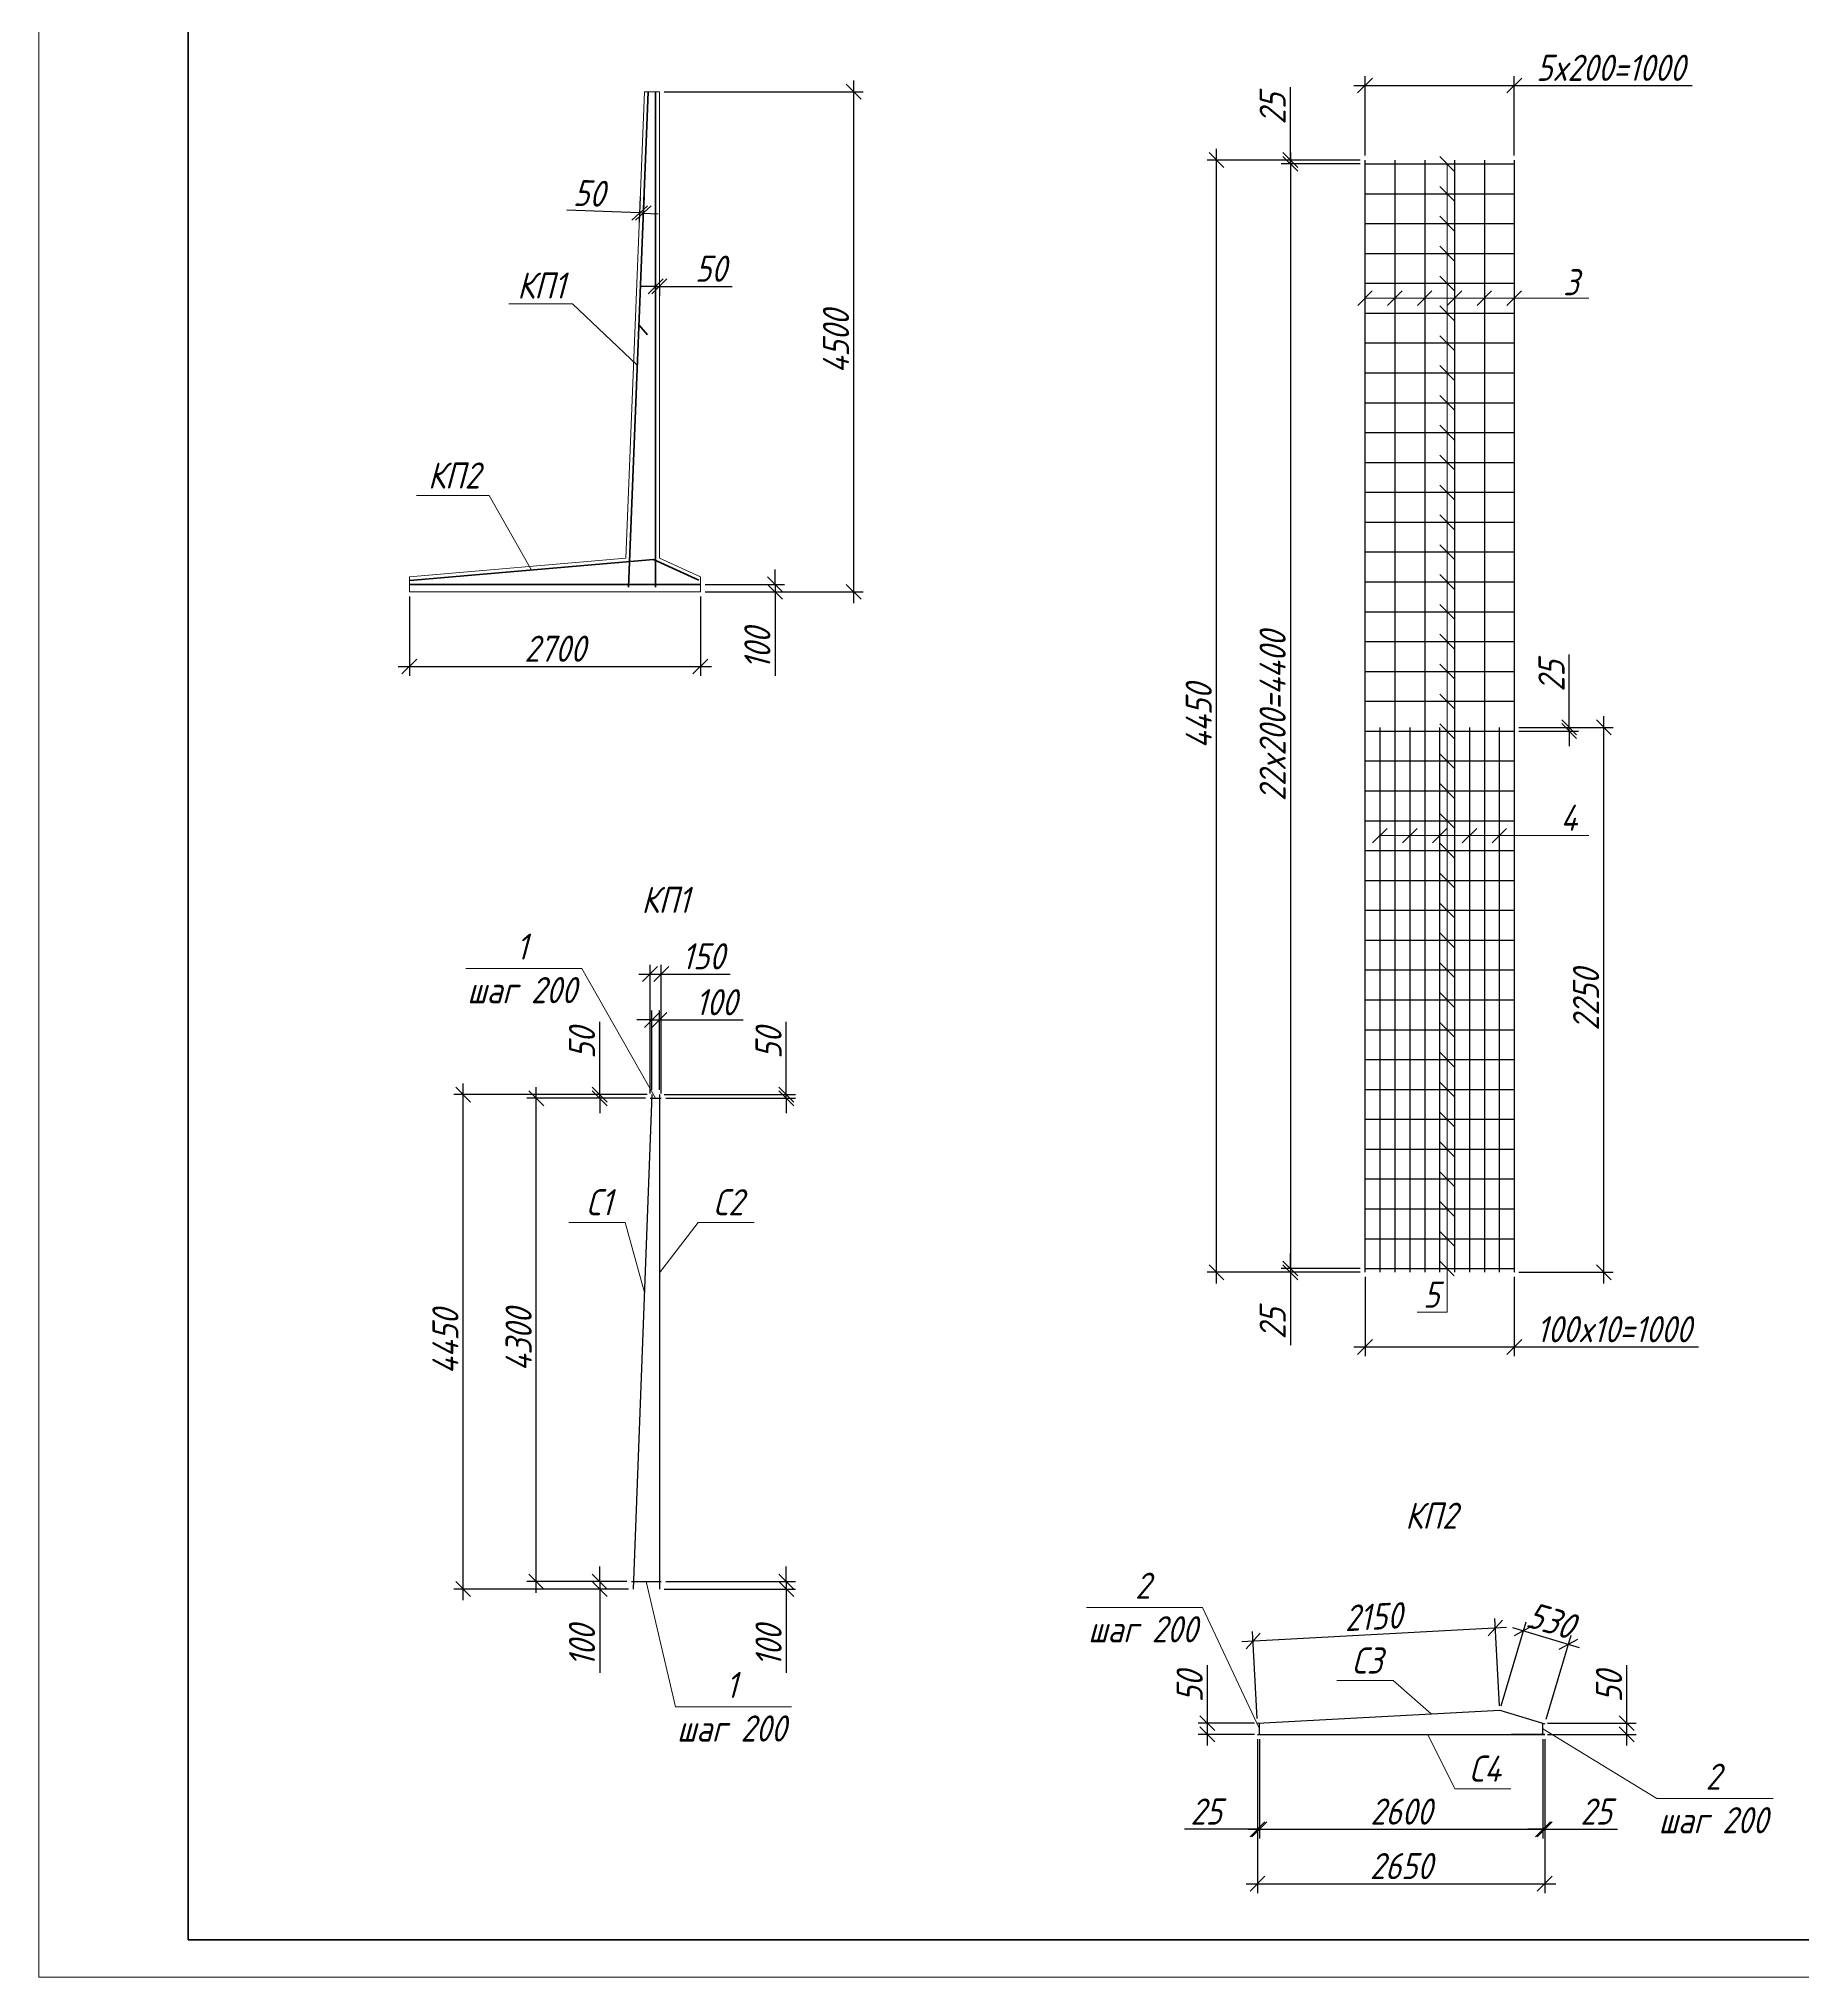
# Model space of a CAD drawing. Header units: millimetres. Extents: x -1004 to 900128, y -352756 to 107728.
# Drawn here: x 610364 to 633996, y -100900 to -74929 of the extents above; entities that cross this region are included whole.
import ezdxf

# ---------------------------------------------------------------- set-up
doc = ezdxf.new("R2010")
doc.units = ezdxf.units.MM
for name, color, linetype, lineweight in [('basic', 95, 'Continuous', 30), ('frame', 173, 'Continuous', 40), ('size', 45, 'Continuous', 20), ('text', 13, 'Continuous', 20), ('thick', 42, 'Continuous', 35), ('thin', 153, 'Continuous', 18)]:
    doc.layers.add(name, color=color, linetype=linetype, lineweight=lineweight)
doc.styles.add('Structures', font='isocpeur.ttf', dxfattribs={"width": 0.85, "oblique": 15})
doc.dimstyles.new('structures 3.5', dxfattribs={"dimtxt": 3.5, "dimasz": 2, "dimexe": 1.25, "dimexo": 0.625, "dimtad": 1, "dimtxsty": 'Structures', "dimblk": 'OBLIQUE', "dimcen": 2.5, "dimdle": 1.5, "dimadec": 0, "dimazin": 0, "dimtfac": 1, "dimtmove": 0, "dimatfit": 3, "dimfxl": 1, "dimarcsym": 0})
doc.dimstyles.new('structures 3.5 50', dxfattribs={"dimtxt": 3.5, "dimasz": 2, "dimexe": 1.25, "dimexo": 0.625, "dimtad": 1, "dimlfac": 0.5, "dimtxsty": 'Structures', "dimblk": 'OBLIQUE', "dimcen": 2.5, "dimdle": 1.5, "dimadec": 0, "dimazin": 0, "dimtfac": 1, "dimtmove": 0, "dimatfit": 3, "dimfxl": 1, "dimarcsym": 0})

# ---------------------------------------------------------------- blocks, each defined once
blk = doc.blocks.new('_Oblique')
at = {"color": 0, "linetype": 'ByBlock', "lineweight": -2}
blk.add_line((-0.5, -0.5), (0.5, 0.5), dxfattribs=at)
blk = doc.blocks.new('*D1326')
at = {"layer": 'Defpoints', "color": 0, "transparency": 16777216}
for p in [(615331, -82339), (619231, -82339), (619231, -83339)]:
    blk.add_point(p, dxfattribs=at)
at = {"layer": 'size', "color": 0, "lineweight": -2, "transparency": 16777216}
for p, q in [((615331, -82401), (615331, -83464)), ((619231, -82401), (619231, -83464)), ((615181, -83339), (619381, -83339))]:
    blk.add_line(p, q, dxfattribs=at)
at = {"layer": 'size', "color": 0, "lineweight": -2, "transparency": 16777216, "xscale": 200, "yscale": 200, "zscale": 200, "rotation": 180}
blk.add_blockref('_Oblique', (615331, -83339), dxfattribs=at)
at = {"layer": 'size', "color": 0, "lineweight": -2, "transparency": 16777216, "xscale": 200, "yscale": 200, "zscale": 200}
blk.add_blockref('_Oblique', (619231, -83339), dxfattribs=at)
at = {"layer": 'size', "color": 0, "transparency": 16777216, "insert": (617281, -83101), "char_height": 350, "attachment_point": 5, "style": 'Structures'}
blk.add_mtext('2700', dxfattribs=at)
blk = doc.blocks.new('*D1327')
at = {"layer": 'Defpoints', "color": 0, "transparency": 16777216}
for p in [(618427, -76987), (618477, -76989), (618416, -77263)]:
    blk.add_point(p, dxfattribs=at)
at = {"layer": 'size', "color": 0, "lineweight": -2, "transparency": 16777216}
for p, q in [((618425, -77049), (618411, -77388)), ((618475, -77051), (618461, -77390)), ((618416, -77263), (617441, -77224)), ((618466, -77265), (618416, -77263)), ((618466, -77265), (618666, -77273))]:
    blk.add_line(p, q, dxfattribs=at)
at = {"layer": 'size', "color": 0, "lineweight": -2, "transparency": 16777216, "xscale": 200, "yscale": 200, "zscale": 200}
for p, rotation in [((618416, -77263), 357.7093899573595), ((618466, -77265), 177.7093899573595)]:
    blk.add_blockref('_Oblique', p, dxfattribs=dict(at, rotation=rotation))
at = {"layer": 'size', "color": 0, "transparency": 16777216, "insert": (617738, -76999), "char_height": 350, "attachment_point": 5, "rotation": 357.7094, "style": 'Structures'}
blk.add_mtext('50', dxfattribs=at)
blk = doc.blocks.new('*D1328')
at = {"layer": 'Defpoints', "color": 0, "transparency": 16777216}
for p in [(619231, -82239), (619231, -82339), (620231, -82339)]:
    blk.add_point(p, dxfattribs=at)
at = {"layer": 'size', "color": 0, "lineweight": -2, "transparency": 16777216}
for p, q in [((620231, -82239), (620231, -82039)), ((619294, -82239), (620356, -82239)), ((620231, -82239), (620231, -82339)), ((619294, -82339), (620356, -82339)), ((620231, -82339), (620231, -83463))]:
    blk.add_line(p, q, dxfattribs=at)
at = {"layer": 'size', "color": 0, "lineweight": -2, "transparency": 16777216, "xscale": 200, "yscale": 200, "zscale": 200}
for p, rotation in [((620231, -82239), 270), ((620231, -82339), 90)]:
    blk.add_blockref('_Oblique', p, dxfattribs=dict(at, rotation=rotation))
at = {"layer": 'size', "color": 0, "transparency": 16777216, "insert": (619994, -83101), "char_height": 350, "attachment_point": 5, "rotation": 90, "style": 'Structures'}
blk.add_mtext('100', dxfattribs=at)
blk = doc.blocks.new('*D1329')
at = {"layer": 'Defpoints', "color": 0, "transparency": 16777216}
for p in [(618681, -75639), (621285, -75639), (619231, -82339)]:
    blk.add_point(p, dxfattribs=at)
at = {"layer": 'size', "color": 0, "lineweight": -2, "transparency": 16777216}
for p, q in [((621285, -82489), (621285, -75489)), ((618744, -75639), (621410, -75639)), ((619294, -82339), (621410, -82339))]:
    blk.add_line(p, q, dxfattribs=at)
at = {"layer": 'size', "color": 0, "lineweight": -2, "transparency": 16777216, "xscale": 200, "yscale": 200, "zscale": 200}
for p, rotation in [((621285, -75639), 90), ((621285, -82339), 270)]:
    blk.add_blockref('_Oblique', p, dxfattribs=dict(at, rotation=rotation))
at = {"layer": 'size', "color": 0, "transparency": 16777216, "insert": (621048, -78989), "char_height": 350, "attachment_point": 5, "rotation": 90, "style": 'Structures'}
blk.add_mtext('4500', dxfattribs=at)
blk = doc.blocks.new('*D1330')
at = {"layer": 'Defpoints', "color": 0, "transparency": 16777216}
for p in [(618631, -78171), (618681, -78171), (618681, -78247)]:
    blk.add_point(p, dxfattribs=at)
at = {"layer": 'size', "color": 0, "lineweight": -2, "transparency": 16777216}
for p, q in [((618631, -78247), (618431, -78247)), ((618631, -78234), (618631, -78372)), ((618631, -78247), (618681, -78247)), ((618681, -78234), (618681, -78372)), ((618681, -78247), (619657, -78247))]:
    blk.add_line(p, q, dxfattribs=at)
at = {"layer": 'size', "color": 0, "lineweight": -2, "transparency": 16777216, "xscale": 200, "yscale": 200, "zscale": 200}
blk.add_blockref('_Oblique', (618631, -78247), dxfattribs=at)
at = {"layer": 'size', "color": 0, "lineweight": -2, "transparency": 16777216, "xscale": 200, "yscale": 200, "zscale": 200, "rotation": 180}
blk.add_blockref('_Oblique', (618681, -78247), dxfattribs=at)
at = {"layer": 'size', "color": 0, "transparency": 16777216, "insert": (619369, -78010), "char_height": 350, "attachment_point": 5, "style": 'Structures'}
blk.add_mtext('50', dxfattribs=at)
blk = doc.blocks.new('*D1335')
at = {"layer": 'Defpoints', "color": 0, "transparency": 16777216}
for p in [(618706, -87460), (618556, -89124), (618706, -89124)]:
    blk.add_point(p, dxfattribs=at)
at = {"layer": 'size', "color": 0, "lineweight": -2, "transparency": 16777216}
for p, q in [((618406, -87460), (618706, -87460)), ((618556, -89062), (618556, -87335)), ((618706, -89062), (618706, -87335)), ((618706, -87460), (619631, -87460))]:
    blk.add_line(p, q, dxfattribs=at)
at = {"layer": 'size', "color": 0, "lineweight": -2, "transparency": 16777216, "xscale": 200, "yscale": 200, "zscale": 200, "rotation": 180}
blk.add_blockref('_Oblique', (618556, -87460), dxfattribs=at)
at = {"layer": 'size', "color": 0, "lineweight": -2, "transparency": 16777216, "xscale": 200, "yscale": 200, "zscale": 200}
blk.add_blockref('_Oblique', (618706, -87460), dxfattribs=at)
at = {"layer": 'size', "color": 0, "transparency": 16777216, "insert": (619268, -87222), "char_height": 350, "attachment_point": 5, "style": 'Structures'}
blk.add_mtext('150', dxfattribs=at)
blk = doc.blocks.new('*D1336')
at = {"layer": 'Defpoints', "color": 0, "transparency": 16777216}
for p in [(617881, -89074), (618581, -89074), (618556, -89124)]:
    blk.add_point(p, dxfattribs=at)
at = {"layer": 'size', "color": 0, "lineweight": -2, "transparency": 16777216}
for p, q in [((617881, -89074), (617881, -88099)), ((618519, -89074), (617756, -89074)), ((617881, -89124), (617881, -89074)), ((618494, -89124), (617756, -89124)), ((617881, -89124), (617881, -89324))]:
    blk.add_line(p, q, dxfattribs=at)
at = {"layer": 'size', "color": 0, "lineweight": -2, "transparency": 16777216, "xscale": 200, "yscale": 200, "zscale": 200}
for p, rotation in [((617881, -89074), 270), ((617881, -89124), 90)]:
    blk.add_blockref('_Oblique', p, dxfattribs=dict(at, rotation=rotation))
at = {"layer": 'size', "color": 0, "transparency": 16777216, "insert": (617644, -88387), "char_height": 350, "attachment_point": 5, "rotation": 90, "style": 'Structures'}
blk.add_mtext('50', dxfattribs=at)
blk = doc.blocks.new('*D1337')
at = {"layer": 'Defpoints', "color": 0, "transparency": 16777216}
for p in [(618681, -89074), (620381, -89074), (618706, -89124)]:
    blk.add_point(p, dxfattribs=at)
at = {"layer": 'size', "color": 0, "lineweight": -2, "transparency": 16777216}
for p, q in [((620381, -89074), (620381, -88099)), ((618744, -89074), (620506, -89074)), ((620381, -89124), (620381, -89074)), ((618769, -89124), (620506, -89124)), ((620381, -89124), (620381, -89324))]:
    blk.add_line(p, q, dxfattribs=at)
at = {"layer": 'size', "color": 0, "lineweight": -2, "transparency": 16777216, "xscale": 200, "yscale": 200, "zscale": 200}
for p, rotation in [((620381, -89074), 270), ((620381, -89124), 90)]:
    blk.add_blockref('_Oblique', p, dxfattribs=dict(at, rotation=rotation))
at = {"layer": 'size', "color": 0, "transparency": 16777216, "insert": (620144, -88387), "char_height": 350, "attachment_point": 5, "rotation": 90, "style": 'Structures'}
blk.add_mtext('50', dxfattribs=at)
blk = doc.blocks.new('*D1338')
at = {"layer": 'Defpoints', "color": 0, "transparency": 16777216}
for p in [(618681, -88074), (618581, -89074), (618681, -89074)]:
    blk.add_point(p, dxfattribs=at)
at = {"layer": 'size', "color": 0, "lineweight": -2, "transparency": 16777216}
for p, q in [((618581, -89012), (618581, -87949)), ((618681, -89012), (618681, -87949)), ((618581, -88074), (618381, -88074)), ((618581, -88074), (618681, -88074)), ((618681, -88074), (619806, -88074))]:
    blk.add_line(p, q, dxfattribs=at)
at = {"layer": 'size', "color": 0, "lineweight": -2, "transparency": 16777216, "xscale": 200, "yscale": 200, "zscale": 200}
blk.add_blockref('_Oblique', (618581, -88074), dxfattribs=at)
at = {"layer": 'size', "color": 0, "lineweight": -2, "transparency": 16777216, "xscale": 200, "yscale": 200, "zscale": 200, "rotation": 180}
blk.add_blockref('_Oblique', (618681, -88074), dxfattribs=at)
at = {"layer": 'size', "color": 0, "transparency": 16777216, "insert": (619443, -87837), "char_height": 350, "attachment_point": 5, "style": 'Structures'}
blk.add_mtext('100', dxfattribs=at)
blk = doc.blocks.new('*D1339')
at = {"layer": 'Defpoints', "color": 0, "transparency": 16777216}
for p in [(617881, -95699), (618306, -95599), (618331, -95699)]:
    blk.add_point(p, dxfattribs=at)
at = {"layer": 'size', "color": 0, "lineweight": -2, "transparency": 16777216}
for p, q in [((617881, -95599), (617881, -95399)), ((618244, -95599), (617756, -95599)), ((618269, -95699), (617756, -95699)), ((617881, -95599), (617881, -95699)), ((617881, -95699), (617881, -96824))]:
    blk.add_line(p, q, dxfattribs=at)
at = {"layer": 'size', "color": 0, "lineweight": -2, "transparency": 16777216, "xscale": 200, "yscale": 200, "zscale": 200}
for p, rotation in [((617881, -95599), 270), ((617881, -95699), 90)]:
    blk.add_blockref('_Oblique', p, dxfattribs=dict(at, rotation=rotation))
at = {"layer": 'size', "color": 0, "transparency": 16777216, "insert": (617644, -96462), "char_height": 350, "attachment_point": 5, "rotation": 90, "style": 'Structures'}
blk.add_mtext('100', dxfattribs=at)
blk = doc.blocks.new('*D1340')
at = {"layer": 'Defpoints', "color": 0, "transparency": 16777216}
for p in [(618681, -95699), (618706, -95599), (620381, -95699)]:
    blk.add_point(p, dxfattribs=at)
at = {"layer": 'size', "color": 0, "lineweight": -2, "transparency": 16777216}
for p, q in [((620381, -95599), (620381, -95399)), ((618744, -95699), (620506, -95699)), ((618769, -95599), (620506, -95599)), ((620381, -95599), (620381, -95699)), ((620381, -95699), (620381, -96824))]:
    blk.add_line(p, q, dxfattribs=at)
at = {"layer": 'size', "color": 0, "lineweight": -2, "transparency": 16777216, "xscale": 200, "yscale": 200, "zscale": 200}
for p, rotation in [((620381, -95599), 270), ((620381, -95699), 90)]:
    blk.add_blockref('_Oblique', p, dxfattribs=dict(at, rotation=rotation))
at = {"layer": 'size', "color": 0, "transparency": 16777216, "insert": (620144, -96462), "char_height": 350, "attachment_point": 5, "rotation": 90, "style": 'Structures'}
blk.add_mtext('100', dxfattribs=at)
blk = doc.blocks.new('*D1341')
at = {"layer": 'Defpoints', "color": 0, "transparency": 16777216}
for p in [(617032, -89124), (618556, -89124), (618306, -95599)]:
    blk.add_point(p, dxfattribs=at)
at = {"layer": 'size', "color": 0, "lineweight": -2, "transparency": 16777216}
for p, q in [((617032, -95749), (617032, -88974)), ((618494, -89124), (616907, -89124)), ((618244, -95599), (616907, -95599))]:
    blk.add_line(p, q, dxfattribs=at)
at = {"layer": 'size', "color": 0, "lineweight": -2, "transparency": 16777216, "xscale": 200, "yscale": 200, "zscale": 200}
for p, rotation in [((617032, -89124), 90), ((617032, -95599), 270)]:
    blk.add_blockref('_Oblique', p, dxfattribs=dict(at, rotation=rotation))
at = {"layer": 'size', "color": 0, "transparency": 16777216, "insert": (616795, -92362), "char_height": 350, "attachment_point": 5, "rotation": 90, "style": 'Structures'}
blk.add_mtext('4300', dxfattribs=at)
blk = doc.blocks.new('*D1342')
at = {"layer": 'Defpoints', "color": 0, "transparency": 16777216}
for p in [(616052, -89074), (618581, -89074), (618331, -95699)]:
    blk.add_point(p, dxfattribs=at)
at = {"layer": 'size', "color": 0, "lineweight": -2, "transparency": 16777216}
for p, q in [((618519, -89074), (615927, -89074)), ((616052, -95849), (616052, -88924)), ((618269, -95699), (615927, -95699))]:
    blk.add_line(p, q, dxfattribs=at)
at = {"layer": 'size', "color": 0, "lineweight": -2, "transparency": 16777216, "xscale": 200, "yscale": 200, "zscale": 200}
for p, rotation in [((616052, -89074), 90), ((616052, -95699), 270)]:
    blk.add_blockref('_Oblique', p, dxfattribs=dict(at, rotation=rotation))
at = {"layer": 'size', "color": 0, "transparency": 16777216, "insert": (615814, -92387), "char_height": 350, "attachment_point": 5, "rotation": 90, "style": 'Structures'}
blk.add_mtext('4450', dxfattribs=at)
blk = doc.blocks.new('*D1343')
at = {"layer": 'Defpoints', "color": 0, "transparency": 16777216}
for p in [(629883, -96220), (629942, -97324), (626697, -97497)]:
    blk.add_point(p, dxfattribs=at)
at = {"layer": 'size', "color": 0, "lineweight": -2, "transparency": 16777216}
for p, q in [((626488, -96402), (630033, -96212)), ((626693, -97435), (626631, -96269)), ((629939, -97262), (629876, -96096))]:
    blk.add_line(p, q, dxfattribs=at)
at = {"layer": 'size', "color": 0, "lineweight": -2, "transparency": 16777216, "xscale": 200, "yscale": 200, "zscale": 200}
for p, rotation in [((626638, -96394), 183.06036791337), ((629883, -96220), 3.060367913369978)]:
    blk.add_blockref('_Oblique', p, dxfattribs=dict(at, rotation=rotation))
at = {"layer": 'size', "color": 0, "transparency": 16777216, "insert": (628248, -96070), "char_height": 350, "attachment_point": 5, "rotation": 3.0604, "style": 'Structures'}
blk.add_mtext('2150', dxfattribs=at)
blk = doc.blocks.new('*D1344')
at = {"layer": 'Defpoints', "color": 0, "transparency": 16777216}
for p in [(630863, -96438), (629942, -97324), (630546, -97504)]:
    blk.add_point(p, dxfattribs=at)
at = {"layer": 'size', "color": 0, "lineweight": -2, "transparency": 16777216}
for p, q in [((629960, -97264), (630295, -96139)), ((630115, -96216), (631007, -96481)), ((630564, -97444), (630899, -96319))]:
    blk.add_line(p, q, dxfattribs=at)
at = {"layer": 'size', "color": 0, "lineweight": -2, "transparency": 16777216, "xscale": 200, "yscale": 200, "zscale": 200}
for p, rotation in [((630259, -96259), 163.4311708204011), ((630863, -96438), 343.4311708204011)]:
    blk.add_blockref('_Oblique', p, dxfattribs=dict(at, rotation=rotation))
at = {"layer": 'size', "color": 0, "transparency": 16777216, "insert": (630629, -96121), "char_height": 350, "attachment_point": 5, "rotation": 343.4312, "style": 'Structures'}
blk.add_mtext('530', dxfattribs=at)
blk = doc.blocks.new('*D1345')
at = {"layer": 'Defpoints', "color": 0, "transparency": 16777216}
for p in [(626721, -97646), (630521, -97646), (630521, -98917)]:
    blk.add_point(p, dxfattribs=at)
at = {"layer": 'size', "color": 0, "lineweight": -2, "transparency": 16777216}
for p, q in [((626721, -97709), (626721, -99042)), ((630521, -97709), (630521, -99042)), ((626571, -98917), (630671, -98917))]:
    blk.add_line(p, q, dxfattribs=at)
at = {"layer": 'size', "color": 0, "lineweight": -2, "transparency": 16777216, "xscale": 200, "yscale": 200, "zscale": 200, "rotation": 180}
blk.add_blockref('_Oblique', (626721, -98917), dxfattribs=at)
at = {"layer": 'size', "color": 0, "lineweight": -2, "transparency": 16777216, "xscale": 200, "yscale": 200, "zscale": 200}
blk.add_blockref('_Oblique', (630521, -98917), dxfattribs=at)
at = {"layer": 'size', "color": 0, "transparency": 16777216, "insert": (628621, -98680), "char_height": 350, "attachment_point": 5, "style": 'Structures'}
blk.add_mtext('2600', dxfattribs=at)
blk = doc.blocks.new('*D1346')
at = {"layer": 'Defpoints', "color": 0, "transparency": 16777216}
for p in [(630521, -97646), (630546, -97646), (630546, -98917)]:
    blk.add_point(p, dxfattribs=at)
at = {"layer": 'size', "color": 0, "lineweight": -2, "transparency": 16777216}
for p, q in [((630521, -97709), (630521, -99042)), ((630546, -97709), (630546, -99042)), ((630521, -98917), (630321, -98917)), ((630521, -98917), (630546, -98917)), ((630546, -98917), (631522, -98917))]:
    blk.add_line(p, q, dxfattribs=at)
at = {"layer": 'size', "color": 0, "lineweight": -2, "transparency": 16777216, "xscale": 200, "yscale": 200, "zscale": 200}
blk.add_blockref('_Oblique', (630521, -98917), dxfattribs=at)
at = {"layer": 'size', "color": 0, "lineweight": -2, "transparency": 16777216, "xscale": 200, "yscale": 200, "zscale": 200, "rotation": 180}
blk.add_blockref('_Oblique', (630546, -98917), dxfattribs=at)
at = {"layer": 'size', "color": 0, "transparency": 16777216, "insert": (631234, -98680), "char_height": 350, "attachment_point": 5, "style": 'Structures'}
blk.add_mtext('25', dxfattribs=at)
blk = doc.blocks.new('*D1347')
at = {"layer": 'Defpoints', "color": 0, "transparency": 16777216}
for p in [(626696, -97646), (626721, -97646), (626696, -98917)]:
    blk.add_point(p, dxfattribs=at)
at = {"layer": 'size', "color": 0, "lineweight": -2, "transparency": 16777216}
for p, q in [((626696, -97709), (626696, -99042)), ((626721, -97709), (626721, -99042)), ((626696, -98917), (625720, -98917)), ((626721, -98917), (626696, -98917)), ((626721, -98917), (626921, -98917))]:
    blk.add_line(p, q, dxfattribs=at)
at = {"layer": 'size', "color": 0, "lineweight": -2, "transparency": 16777216, "xscale": 200, "yscale": 200, "zscale": 200}
blk.add_blockref('_Oblique', (626696, -98917), dxfattribs=at)
at = {"layer": 'size', "color": 0, "lineweight": -2, "transparency": 16777216, "xscale": 200, "yscale": 200, "zscale": 200, "rotation": 180}
blk.add_blockref('_Oblique', (626721, -98917), dxfattribs=at)
at = {"layer": 'size', "color": 0, "transparency": 16777216, "insert": (626008, -98680), "char_height": 350, "attachment_point": 5, "style": 'Structures'}
blk.add_mtext('25', dxfattribs=at)
blk = doc.blocks.new('*D1348')
at = {"layer": 'Defpoints', "color": 0, "transparency": 16777216}
for p in [(626696, -97646), (630546, -97646), (630546, -99648)]:
    blk.add_point(p, dxfattribs=at)
at = {"layer": 'size', "color": 0, "lineweight": -2, "transparency": 16777216}
for p, q in [((626696, -97709), (626696, -99773)), ((630546, -97709), (630546, -99773)), ((626546, -99648), (630696, -99648))]:
    blk.add_line(p, q, dxfattribs=at)
at = {"layer": 'size', "color": 0, "lineweight": -2, "transparency": 16777216, "xscale": 200, "yscale": 200, "zscale": 200, "rotation": 180}
blk.add_blockref('_Oblique', (626696, -99648), dxfattribs=at)
at = {"layer": 'size', "color": 0, "lineweight": -2, "transparency": 16777216, "xscale": 200, "yscale": 200, "zscale": 200}
blk.add_blockref('_Oblique', (630546, -99648), dxfattribs=at)
at = {"layer": 'size', "color": 0, "transparency": 16777216, "insert": (628621, -99411), "char_height": 350, "attachment_point": 5, "style": 'Structures'}
blk.add_mtext('2650', dxfattribs=at)
blk = doc.blocks.new('*D1349')
at = {"layer": 'Defpoints', "color": 0, "transparency": 16777216}
for p in [(626024, -97496), (626721, -97496), (626721, -97646)]:
    blk.add_point(p, dxfattribs=at)
at = {"layer": 'size', "color": 0, "lineweight": -2, "transparency": 16777216}
for p, q in [((626024, -97496), (626024, -96720)), ((626658, -97496), (625899, -97496)), ((626658, -97646), (625899, -97646)), ((626024, -97796), (626024, -97496))]:
    blk.add_line(p, q, dxfattribs=at)
at = {"layer": 'size', "color": 0, "lineweight": -2, "transparency": 16777216, "xscale": 200, "yscale": 200, "zscale": 200}
for p, rotation in [((626024, -97496), 90), ((626024, -97646), 270)]:
    blk.add_blockref('_Oblique', p, dxfattribs=dict(at, rotation=rotation))
at = {"layer": 'size', "color": 0, "transparency": 16777216, "insert": (625787, -97008), "char_height": 350, "attachment_point": 5, "rotation": 90, "style": 'Structures'}
blk.add_mtext('50', dxfattribs=at)
blk = doc.blocks.new('*D1350')
at = {"layer": 'Defpoints', "color": 0, "transparency": 16777216}
for p in [(630521, -97496), (630521, -97646), (631645, -97496)]:
    blk.add_point(p, dxfattribs=at)
at = {"layer": 'size', "color": 0, "lineweight": -2, "transparency": 16777216}
for p, q in [((631645, -97496), (631645, -96720)), ((630583, -97496), (631770, -97496)), ((630583, -97646), (631770, -97646)), ((631645, -97796), (631645, -97496))]:
    blk.add_line(p, q, dxfattribs=at)
at = {"layer": 'size', "color": 0, "lineweight": -2, "transparency": 16777216, "xscale": 200, "yscale": 200, "zscale": 200}
for p, rotation in [((631645, -97496), 90), ((631645, -97646), 270)]:
    blk.add_blockref('_Oblique', p, dxfattribs=dict(at, rotation=rotation))
at = {"layer": 'size', "color": 0, "transparency": 16777216, "insert": (631407, -97008), "char_height": 350, "attachment_point": 5, "rotation": 90, "style": 'Structures'}
blk.add_mtext('50', dxfattribs=at)
blk = doc.blocks.new('*D1307')
at = {"layer": 'Defpoints', "color": 0, "transparency": 16777216}
for p in [(628137, -76605), (627137, -91405), (628137, -91405)]:
    blk.add_point(p, dxfattribs=at)
at = {"layer": 'size', "color": 0, "lineweight": -2, "transparency": 16777216}
for p, q in [((628074, -76605), (627012, -76605)), ((627137, -76455), (627137, -91555)), ((628074, -91405), (627012, -91405))]:
    blk.add_line(p, q, dxfattribs=at)
at = {"layer": 'size', "color": 0, "lineweight": -2, "transparency": 16777216, "xscale": 200, "yscale": 200, "zscale": 200}
for p, rotation in [((627137, -76605), 90), ((627137, -91405), 270)]:
    blk.add_blockref('_Oblique', p, dxfattribs=dict(at, rotation=rotation))
at = {"layer": 'size', "color": 0, "transparency": 16777216, "insert": (626899, -84005), "char_height": 350, "attachment_point": 5, "rotation": 90, "style": 'Structures'}
blk.add_mtext('22x200=4400', dxfattribs=at)
blk = doc.blocks.new('*D1308')
at = {"layer": 'Defpoints', "color": 0, "transparency": 16777216}
for p in [(627137, -76555), (628137, -76555), (628137, -76605)]:
    blk.add_point(p, dxfattribs=at)
at = {"layer": 'size', "color": 0, "lineweight": -2, "transparency": 16777216}
for p, q in [((627137, -76555), (627137, -75579)), ((628074, -76555), (627012, -76555)), ((628074, -76605), (627012, -76605)), ((627137, -76605), (627137, -76555)), ((627137, -76605), (627137, -76805))]:
    blk.add_line(p, q, dxfattribs=at)
at = {"layer": 'size', "color": 0, "lineweight": -2, "transparency": 16777216, "xscale": 200, "yscale": 200, "zscale": 200}
for p, rotation in [((627137, -76555), 270), ((627137, -76605), 90)]:
    blk.add_blockref('_Oblique', p, dxfattribs=dict(at, rotation=rotation))
at = {"layer": 'size', "color": 0, "transparency": 16777216, "insert": (626899, -75867), "char_height": 350, "attachment_point": 5, "rotation": 90, "style": 'Structures'}
blk.add_mtext('25', dxfattribs=at)
blk = doc.blocks.new('*D1309')
at = {"layer": 'Defpoints', "color": 0, "transparency": 16777216}
for p in [(628137, -91405), (627137, -91455), (628137, -91455)]:
    blk.add_point(p, dxfattribs=at)
at = {"layer": 'size', "color": 0, "lineweight": -2, "transparency": 16777216}
for p, q in [((628074, -91405), (627012, -91405)), ((627137, -91405), (627137, -91205)), ((627137, -91405), (627137, -91455)), ((628074, -91455), (627012, -91455)), ((627137, -91455), (627137, -92431))]:
    blk.add_line(p, q, dxfattribs=at)
at = {"layer": 'size', "color": 0, "lineweight": -2, "transparency": 16777216, "xscale": 200, "yscale": 200, "zscale": 200}
for p, rotation in [((627137, -91405), 270), ((627137, -91455), 90)]:
    blk.add_blockref('_Oblique', p, dxfattribs=dict(at, rotation=rotation))
at = {"layer": 'size', "color": 0, "transparency": 16777216, "insert": (626899, -92143), "char_height": 350, "attachment_point": 5, "rotation": 90, "style": 'Structures'}
blk.add_mtext('25', dxfattribs=at)
blk = doc.blocks.new('*D1310')
at = {"layer": 'Defpoints', "color": 0, "transparency": 16777216}
for p in [(626147, -76555), (628137, -76555), (628137, -91455)]:
    blk.add_point(p, dxfattribs=at)
at = {"layer": 'size', "color": 0, "lineweight": -2, "transparency": 16777216}
for p, q in [((628074, -76555), (626022, -76555)), ((626147, -91605), (626147, -76405)), ((628074, -91455), (626022, -91455))]:
    blk.add_line(p, q, dxfattribs=at)
at = {"layer": 'size', "color": 0, "lineweight": -2, "transparency": 16777216, "xscale": 200, "yscale": 200, "zscale": 200}
for p, rotation in [((626147, -76555), 90), ((626147, -91455), 270)]:
    blk.add_blockref('_Oblique', p, dxfattribs=dict(at, rotation=rotation))
at = {"layer": 'size', "color": 0, "transparency": 16777216, "insert": (625909, -84005), "char_height": 350, "attachment_point": 5, "rotation": 90, "style": 'Structures'}
blk.add_mtext('4450', dxfattribs=at)
blk = doc.blocks.new('*D1311')
at = {"layer": 'Defpoints', "color": 0, "transparency": 16777216}
for p in [(630137, -84155), (631337, -84155), (630137, -91455)]:
    blk.add_point(p, dxfattribs=at)
at = {"layer": 'size', "color": 0, "lineweight": -2, "transparency": 16777216}
for p, q in [((631337, -91605), (631337, -84005)), ((630199, -84155), (631462, -84155)), ((630199, -91455), (631462, -91455))]:
    blk.add_line(p, q, dxfattribs=at)
at = {"layer": 'size', "color": 0, "lineweight": -2, "transparency": 16777216, "xscale": 200, "yscale": 200, "zscale": 200}
for p, rotation in [((631337, -84155), 90), ((631337, -91455), 270)]:
    blk.add_blockref('_Oblique', p, dxfattribs=dict(at, rotation=rotation))
at = {"layer": 'size', "color": 0, "transparency": 16777216, "insert": (631099, -87805), "char_height": 350, "attachment_point": 5, "rotation": 90, "style": 'Structures'}
blk.add_mtext('2250', dxfattribs=at)
blk = doc.blocks.new('*D1351')
at = {"layer": 'Defpoints', "color": 0, "transparency": 16777216}
for p in [(630137, -84155), (630137, -84205), (630873, -84155)]:
    blk.add_point(p, dxfattribs=at)
at = {"layer": 'size', "color": 0, "lineweight": -2, "transparency": 16777216}
for p, q in [((630873, -84155), (630873, -83179)), ((630199, -84155), (630998, -84155)), ((630199, -84205), (630998, -84205)), ((630873, -84205), (630873, -84155)), ((630873, -84205), (630873, -84405))]:
    blk.add_line(p, q, dxfattribs=at)
at = {"layer": 'size', "color": 0, "lineweight": -2, "transparency": 16777216, "xscale": 200, "yscale": 200, "zscale": 200}
for p, rotation in [((630873, -84155), 270), ((630873, -84205), 90)]:
    blk.add_blockref('_Oblique', p, dxfattribs=dict(at, rotation=rotation))
at = {"layer": 'size', "color": 0, "transparency": 16777216, "insert": (630636, -83467), "char_height": 350, "attachment_point": 5, "rotation": 90, "style": 'Structures'}
blk.add_mtext('25', dxfattribs=at)
blk = doc.blocks.new('*D1352')
at = {"layer": 'Defpoints', "color": 0, "transparency": 16777216}
for p in [(630137, -75555), (628137, -76555), (630137, -76555)]:
    blk.add_point(p, dxfattribs=at)
at = {"layer": 'size', "color": 0, "lineweight": -2, "transparency": 16777216}
for p, q in [((627987, -75555), (630137, -75555)), ((628137, -76493), (628137, -75430)), ((630137, -76493), (630137, -75430)), ((630137, -75555), (632519, -75555))]:
    blk.add_line(p, q, dxfattribs=at)
at = {"layer": 'size', "color": 0, "lineweight": -2, "transparency": 16777216, "xscale": 200, "yscale": 200, "zscale": 200, "rotation": 180}
blk.add_blockref('_Oblique', (628137, -75555), dxfattribs=at)
at = {"layer": 'size', "color": 0, "lineweight": -2, "transparency": 16777216, "xscale": 200, "yscale": 200, "zscale": 200}
blk.add_blockref('_Oblique', (630137, -75555), dxfattribs=at)
at = {"layer": 'size', "color": 0, "transparency": 16777216, "insert": (631428, -75318), "char_height": 350, "attachment_point": 5, "style": 'Structures'}
blk.add_mtext('5x200=1000', dxfattribs=at)
blk = doc.blocks.new('*D1353')
at = {"layer": 'Defpoints', "color": 0, "transparency": 16777216}
for p in [(628137, -91455), (630137, -91455), (630137, -92455)]:
    blk.add_point(p, dxfattribs=at)
at = {"layer": 'size', "color": 0, "lineweight": -2, "transparency": 16777216}
for p, q in [((628137, -91518), (628137, -92580)), ((630137, -91518), (630137, -92580)), ((627987, -92455), (630137, -92455)), ((630137, -92455), (632608, -92455))]:
    blk.add_line(p, q, dxfattribs=at)
at = {"layer": 'size', "color": 0, "lineweight": -2, "transparency": 16777216, "xscale": 200, "yscale": 200, "zscale": 200, "rotation": 180}
blk.add_blockref('_Oblique', (628137, -92455), dxfattribs=at)
at = {"layer": 'size', "color": 0, "lineweight": -2, "transparency": 16777216, "xscale": 200, "yscale": 200, "zscale": 200}
blk.add_blockref('_Oblique', (630137, -92455), dxfattribs=at)
at = {"layer": 'size', "color": 0, "transparency": 16777216, "insert": (631472, -92218), "char_height": 350, "attachment_point": 5, "style": 'Structures'}
blk.add_mtext('100x10=1000', dxfattribs=at)
blk = doc.blocks.new('*U1301')
at = {"layer": 'thin'}
blk.add_line((97, -97), (-97, 97), dxfattribs=at)
blk = doc.blocks.new('*U1302')
at = {"layer": 'size', "color": 0, "linetype": 'ByBlock', "lineweight": -2, "transparency": 16777216}
for p in [(0, 14800), (0, 14400), (0, 14000), (0, 13600), (0, 13200), (0, 12800), (0, 12400), (0, 12000), (0, 11600), (0, 11200), (0, 10800), (0, 10400), (0, 10000), (0, 9600), (0, 9200), (0, 8800), (0, 8400), (0, 8000), (0, 7600), (0, 7200), (0, 6800), (0, 6400), (0, 6000), (0, 5600), (0, 5200), (0, 4800), (0, 4400), (0, 4000), (0, 3600), (0, 3200), (0, 2800), (0, 2400), (0, 2000), (0, 1600), (0, 1200), (0, 800), (0, 400), (0, 0)]:
    blk.add_blockref('*U1301', p, dxfattribs=at)

msp = doc.modelspace()

# ---------------------------------------------------------------- linework, layer by layer
at = {"layer": 'basic'}
for p, q in [((628136.557, -76555.039), (628136.557, -91455.039)), ((628136.557, -76605.039), (630136.557, -76605.039)), ((628536.557, -76555.039), (628536.557, -91455.039)), ((628936.557, -76555.039), (628936.557, -91455.039)), ((629336.557, -76555.039), (629336.557, -91455.039)), ((629736.557, -76555.039), (629736.557, -91455.039)), ((630136.557, -76555.039), (630136.557, -91455.039)), ((628136.557, -77005.039), (630136.557, -77005.039)), ((628136.557, -77405.039), (630136.557, -77405.039)), ((628136.557, -77805.039), (630136.557, -77805.039)), ((628136.557, -78205.039), (630136.557, -78205.039)), ((628136.557, -78605.039), (630136.557, -78605.039)), ((628136.557, -79005.039), (630136.557, -79005.039)), ((628136.557, -79405.039), (630136.557, -79405.039)), ((628136.557, -79805.039), (630136.557, -79805.039)), ((628136.557, -80205.039), (630136.557, -80205.039)), ((628136.557, -80605.039), (630136.557, -80605.039)), ((628136.557, -81005.039), (630136.557, -81005.039)), ((628136.557, -81405.039), (630136.557, -81405.039)), ((628136.557, -81805.039), (630136.557, -81805.039)), ((628136.557, -82205.039), (630136.557, -82205.039)), ((628136.557, -82605.039), (630136.557, -82605.039)), ((628136.557, -83005.039), (630136.557, -83005.039)), ((628136.557, -83405.039), (630136.557, -83405.039)), ((628136.557, -83805.039), (630136.557, -83805.039)), ((628136.557, -84205.039), (630136.557, -84205.039)), ((628336.557, -84155.039), (628336.557, -91455.039)), ((628736.557, -84155.039), (628736.557, -91455.039)), ((629136.557, -84155.039), (629136.557, -91455.039)), ((629536.557, -84155.039), (629536.557, -91455.039)), ((629936.557, -84155.039), (629936.557, -91455.039)), ((628136.557, -84605.039), (630136.557, -84605.039)), ((628136.557, -85005.039), (630136.557, -85005.039)), ((628136.557, -85405.039), (630136.557, -85405.039)), ((628136.557, -85805.039), (630136.557, -85805.039)), ((628136.557, -86205.039), (630136.557, -86205.039)), ((628136.557, -86605.039), (630136.557, -86605.039)), ((628136.557, -87005.039), (630136.557, -87005.039)), ((628136.557, -87405.039), (630136.557, -87405.039)), ((628136.557, -87805.039), (630136.557, -87805.039)), ((628136.557, -88205.039), (630136.557, -88205.039)), ((628136.557, -88605.039), (630136.557, -88605.039)), ((618581.051, -89074.472), (618331.051, -95699.472)), ((618681.051, -89074.472), (618681.051, -95699.472)), ((628136.557, -89005.039), (630136.557, -89005.039)), ((618556.051, -89124.472), (618706.051, -89124.472)), ((628136.557, -89405.039), (630136.557, -89405.039)), ((628136.557, -89805.039), (630136.557, -89805.039)), ((628136.557, -90205.039), (630136.557, -90205.039)), ((628136.557, -90605.039), (630136.557, -90605.039)), ((628136.557, -91005.039), (630136.557, -91005.039)), ((628136.557, -91405.039), (630136.557, -91405.039)), ((618306.051, -95599.472), (618706.051, -95599.472)), ((626696.775, -97497.482), (629942.14, -97323.97)), ((629942.14, -97323.97), (630545.981, -97503.625)), ((626695.981, -97646.187), (630545.981, -97646.187)), ((626720.981, -97646.187), (626720.981, -97496.187)), ((630545.981, -97646.187), (630095.981, -97646.187)), ((630520.981, -97646.187), (630520.981, -97496.187))]:
    msp.add_line(p, q, dxfattribs=at)
at = {"layer": 'frame'}
for p, q in [((612364.399, -100400.003), (612364.399, -59400.003)), ((669264.399, -100400.003), (612364.399, -100400.003))]:
    msp.add_line(p, q, dxfattribs=at)
at = {"layer": 'thick'}
for p, q in [((618531.011, -75640.731), (618265.512, -82278.211)), ((618631.051, -75638.732), (618631.051, -82278.211)), ((618406.091, -78763.732), (618520.59, -78895.643)), ((615335.346, -82188.547), (618600.551, -81907.064)), ((619210.361, -82184.25), (618600.551, -81907.064)), ((615331.051, -82238.732), (619231.051, -82238.732))]:
    msp.add_line(p, q, dxfattribs=at)
at = {"layer": 'thin'}
for p, q in [((610364.399, -100900.003), (610364.399, -58900.003)), ((618481.051, -75638.732), (618231.051, -81888.732)), ((618681.051, -75638.732), (618481.051, -75638.732)), ((618681.051, -75638.732), (618681.051, -81888.732)), ((629236.557, -76605.039), (629236.557, -91988.594)), ((628039.33, -78502.267), (628233.785, -78307.812)), ((628136.557, -78405.039), (631136.557, -78405.039)), ((628439.33, -78502.267), (628633.785, -78307.812)), ((628839.33, -78502.267), (629033.785, -78307.812)), ((629239.33, -78502.267), (629433.785, -78307.812)), ((629639.33, -78502.267), (629833.785, -78307.812)), ((630039.33, -78502.267), (630233.785, -78307.812)), ((616661.505, -78480.784), (617516.069, -78480.784)), ((617516.069, -78480.784), (618384.627, -79300.327)), ((615425.645, -81050.399), (616400.769, -81050.399)), ((616400.769, -81050.399), (616967.948, -82047.806)), ((615331.051, -82138.732), (618231.051, -81888.732)), ((619231.051, -82138.732), (618681.051, -81888.732)), ((615331.051, -82138.732), (615331.051, -82338.732)), ((619231.051, -82338.732), (619231.051, -82138.732)), ((615331.051, -82338.732), (619231.051, -82338.732)), ((628239.33, -85702.267), (628433.785, -85507.812)), ((628336.557, -85605.039), (631136.557, -85605.039)), ((628639.33, -85702.267), (628833.785, -85507.812)), ((629039.33, -85702.267), (629233.785, -85507.812)), ((629439.33, -85702.267), (629633.785, -85507.812)), ((629839.33, -85702.267), (630033.785, -85507.812)), ((616085.79, -87383.362), (617640.559, -87383.362)), ((617640.559, -87383.362), (618631.051, -89124.472)), ((617469.213, -90786.144), (618222.249, -90786.144)), ((618222.249, -90786.144), (618480.962, -91726.829)), ((619199.422, -90786.144), (618681.051, -91462.736)), ((619199.422, -90786.144), (619952.458, -90786.144)), ((629236.557, -91988.594), (628836.557, -91988.594)), ((618895.001, -97275.406), (618506.051, -95599.472)), ((624405.741, -95946.266), (625960.51, -95946.266)), ((625960.51, -95946.266), (626720.981, -97571.187)), ((627759.65, -96926.567), (628512.686, -96926.567)), ((628512.686, -96926.567), (629024.049, -97373.055)), ((618895.001, -97275.406), (620449.77, -97275.406)), ((629339.203, -98374.51), (628980.974, -97646.187)), ((632049.609, -98504.262), (630520.981, -97571.187)), ((629339.203, -98374.51), (630092.239, -98374.51)), ((632049.609, -98504.262), (633604.378, -98504.262)), ((669764.399, -100900.003), (610364.399, -100900.003))]:
    msp.add_line(p, q, dxfattribs=at)

# ---------------------------------------------------------------- block references
at = {"layer": 'size'}
msp.add_blockref('*U1302', (629236.557, -91405.039), dxfattribs=at)

# ---------------------------------------------------------------- texts
at = {"layer": 'text', "char_height": 350, "attachment_point": 5, "style": 'Structures'}
for s, insert, width in [('КП1', (617097.177, -78235.746), 793.67855), ('3', (630896.032, -78190.947), 793.67855), ('КП2', (615928.127, -80780.972), 793.67855), ('4', (630868.404, -85365.718), 793.67855), ('КП1', (618762.135, -86466.267), 793.67855), ('1\\Pшаг 200', (616838.827, -87383.362), 2180.48095), ('С1', (617874.589, -90516.717), 793.67855), ('С2', (619604.799, -90516.717), 793.67855), ('5', (629025.082, -91754.831), 350), ('КП2', (629024.049, -94717.375), 793.67855), ('2\\Pшаг 200', (625158.778, -95946.266), 2180.48095), ('С3', (628165.026, -96657.14), 793.67855), ('1\\Pшаг 200', (619648.038, -97275.406), 2180.48095), ('С4', (629744.58, -98105.084), 793.67855), ('2\\Pшаг 200', (632802.646, -98504.262), 2180.48095)]:
    msp.add_mtext(s, dxfattribs=dict(at, insert=insert, width=width))

# ---------------------------------------------------------------- dimensions: what is measured, and where the dimension line sits
at = {"layer": 'size'}
for base, p1, p2, text, dimstyle, picture, middle in [((630136.557, -75555.039), (628136.557, -76555.039), (630136.557, -76555.039), '5x200=<>', 'structures 3.5 50', '*D1352', (631427.699, -75317.539)), ((619231.051, -83338.732), (615331.051, -82338.732), (619231.051, -82338.732), '2700', 'structures 3.5', '*D1326', (617281.051, -83101.232)), ((630136.557, -92455.039), (628136.557, -91455.039), (630136.557, -91455.039), '100x10=<>', 'structures 3.5 50', '*D1353', (631472.324, -92217.539)), ((630545.981, -99648.096), (626695.981, -97646.187), (630545.981, -97646.187), '2650', 'structures 3.5', '*D1348', (628620.981, -99410.596)), ((630520.981, -98917.269), (626720.981, -97646.187), (630520.981, -97646.187), '2600', 'structures 3.5', '*D1345', (628620.981, -98679.769))]:
    dim = msp.add_linear_dim(base=base, p1=p1, p2=p2, text=text, dimstyle=dimstyle, dxfattribs=at)
    dim.commit()
    dim.dimension.update_dxf_attribs({"geometry": picture, "text_midpoint": middle})
for base, p1, p2, text, dimstyle, picture, middle in [((621285.125, -75638.732), (619231.051, -82338.732), (618681.051, -75638.732), '4500', 'structures 3.5', '*D1329', (621047.625, -78988.732)), ((626146.613, -76555.039), (628136.557, -91455.039), (628136.557, -76555.039), '4450', 'structures 3.5 50', '*D1310', (625909.113, -84005.039)), ((627136.557, -91405.039), (628136.557, -76605.039), (628136.557, -91405.039), '22x200=4400', 'structures 3.5 50', '*D1307', (626899.057, -84005.039)), ((631336.557, -84155.039), (630136.557, -91455.039), (630136.557, -84155.039), '2250', 'structures 3.5 50', '*D1311', (631099.057, -87805.039)), ((616051.906, -89074.472), (618331.051, -95699.472), (618581.051, -89074.472), '4450', 'structures 3.5', '*D1342', (615814.406, -92386.972)), ((617032.176, -89124.472), (618306.051, -95599.472), (618556.051, -89124.472), '4300', 'structures 3.5', '*D1341', (616794.676, -92361.972)), ((626024.487, -97496.187), (626720.981, -97646.187), (626720.981, -97496.187), '50', 'structures 3.5', '*D1349', (625786.987, -97008.296)), ((631644.688, -97496.187), (630520.981, -97646.187), (630520.981, -97496.187), '50', 'structures 3.5', '*D1350', (631407.188, -97008.296))]:
    dim = msp.add_linear_dim(base=base, p1=p1, p2=p2, angle=90, text=text, dimstyle=dimstyle, dxfattribs=at)
    dim.commit()
    dim.dimension.update_dxf_attribs({"geometry": picture, "text_midpoint": middle})
for base, p1, p2, dimstyle, picture, middle in [((627136.557, -76555.039), (628136.557, -76605.039), (628136.557, -76555.039), 'structures 3.5 50', '*D1308', (626899.057, -75867.148)), ((620231.051, -82338.732), (619231.051, -82238.732), (619231.051, -82338.732), 'structures 3.5', '*D1328', (619993.551, -83100.998)), ((630873.293, -84155.039), (630136.557, -84205.039), (630136.557, -84155.039), 'structures 3.5 50', '*D1351', (630635.793, -83467.148)), ((617881.051, -89074.472), (618556.051, -89124.472), (618581.051, -89074.472), 'structures 3.5', '*D1336', (617643.551, -88386.581)), ((620381.051, -89074.472), (618706.051, -89124.472), (618681.051, -89074.472), 'structures 3.5', '*D1337', (620143.551, -88386.581)), ((627136.557, -91455.039), (628136.557, -91405.039), (628136.557, -91455.039), 'structures 3.5 50', '*D1309', (626899.057, -92142.93)), ((617881.051, -95699.472), (618306.051, -95599.472), (618331.051, -95699.472), 'structures 3.5', '*D1339', (617643.551, -96461.739)), ((620381.051, -95699.472), (618706.051, -95599.472), (618681.051, -95699.472), 'structures 3.5', '*D1340', (620143.551, -96461.739))]:
    dim = msp.add_linear_dim(base=base, p1=p1, p2=p2, angle=90, dimstyle=dimstyle, dxfattribs=at)
    dim.commit()
    dim.dimension.update_dxf_attribs({"geometry": picture, "text_midpoint": middle})
dim = msp.add_aligned_dim(p1=(618477.093, -76988.674), p2=(618427.133, -76986.675), distance=276.979, dimstyle='structures 3.5', dxfattribs=at)
dim.commit()
dim.dimension.update_dxf_attribs({"geometry": '*D1327', "text_midpoint": (617738.214, -76998.629)})
for base, p1, p2, picture, middle in [((618681.051, -78247.417), (618631.051, -78171.045), (618681.051, -78171.045), '*D1330', (619368.942, -78009.917)), ((618706.051, -87459.792), (618556.051, -89124.472), (618706.051, -89124.472), '*D1335', (619268.317, -87222.292)), ((618681.051, -88074.472), (618581.051, -89074.472), (618681.051, -89074.472), '*D1338', (619443.317, -87836.972)), ((626695.981, -98917.269), (626720.981, -97646.187), (626695.981, -97646.187), '*D1347', (626008.09, -98679.769)), ((630545.981, -98917.269), (630520.981, -97646.187), (630545.981, -97646.187), '*D1346', (631233.873, -98679.769))]:
    dim = msp.add_linear_dim(base=base, p1=p1, p2=p2, dimstyle='structures 3.5', dxfattribs=at)
    dim.commit()
    dim.dimension.update_dxf_attribs({"geometry": picture, "text_midpoint": middle})
dim = msp.add_aligned_dim(p1=(626696.775, -97497.482), p2=(629942.14, -97323.97), distance=1105.117, text='2150', dimstyle='structures 3.5', dxfattribs=at)
dim.commit()
dim.dimension.update_dxf_attribs({"geometry": '*D1343', "text_midpoint": (628247.778, -96070.023)})
dim = msp.add_linear_dim(base=(630862.89, -96438.459), p1=(629942.14, -97323.97), p2=(630545.981, -97503.625), angle=343.4311708, text='530', dimstyle='structures 3.5', dxfattribs=at)
dim.commit()
dim.dimension.update_dxf_attribs({"geometry": '*D1344', "text_midpoint": (630560.97, -96348.632), "dimtype": 161})

doc.saveas('drawing.dxf')
